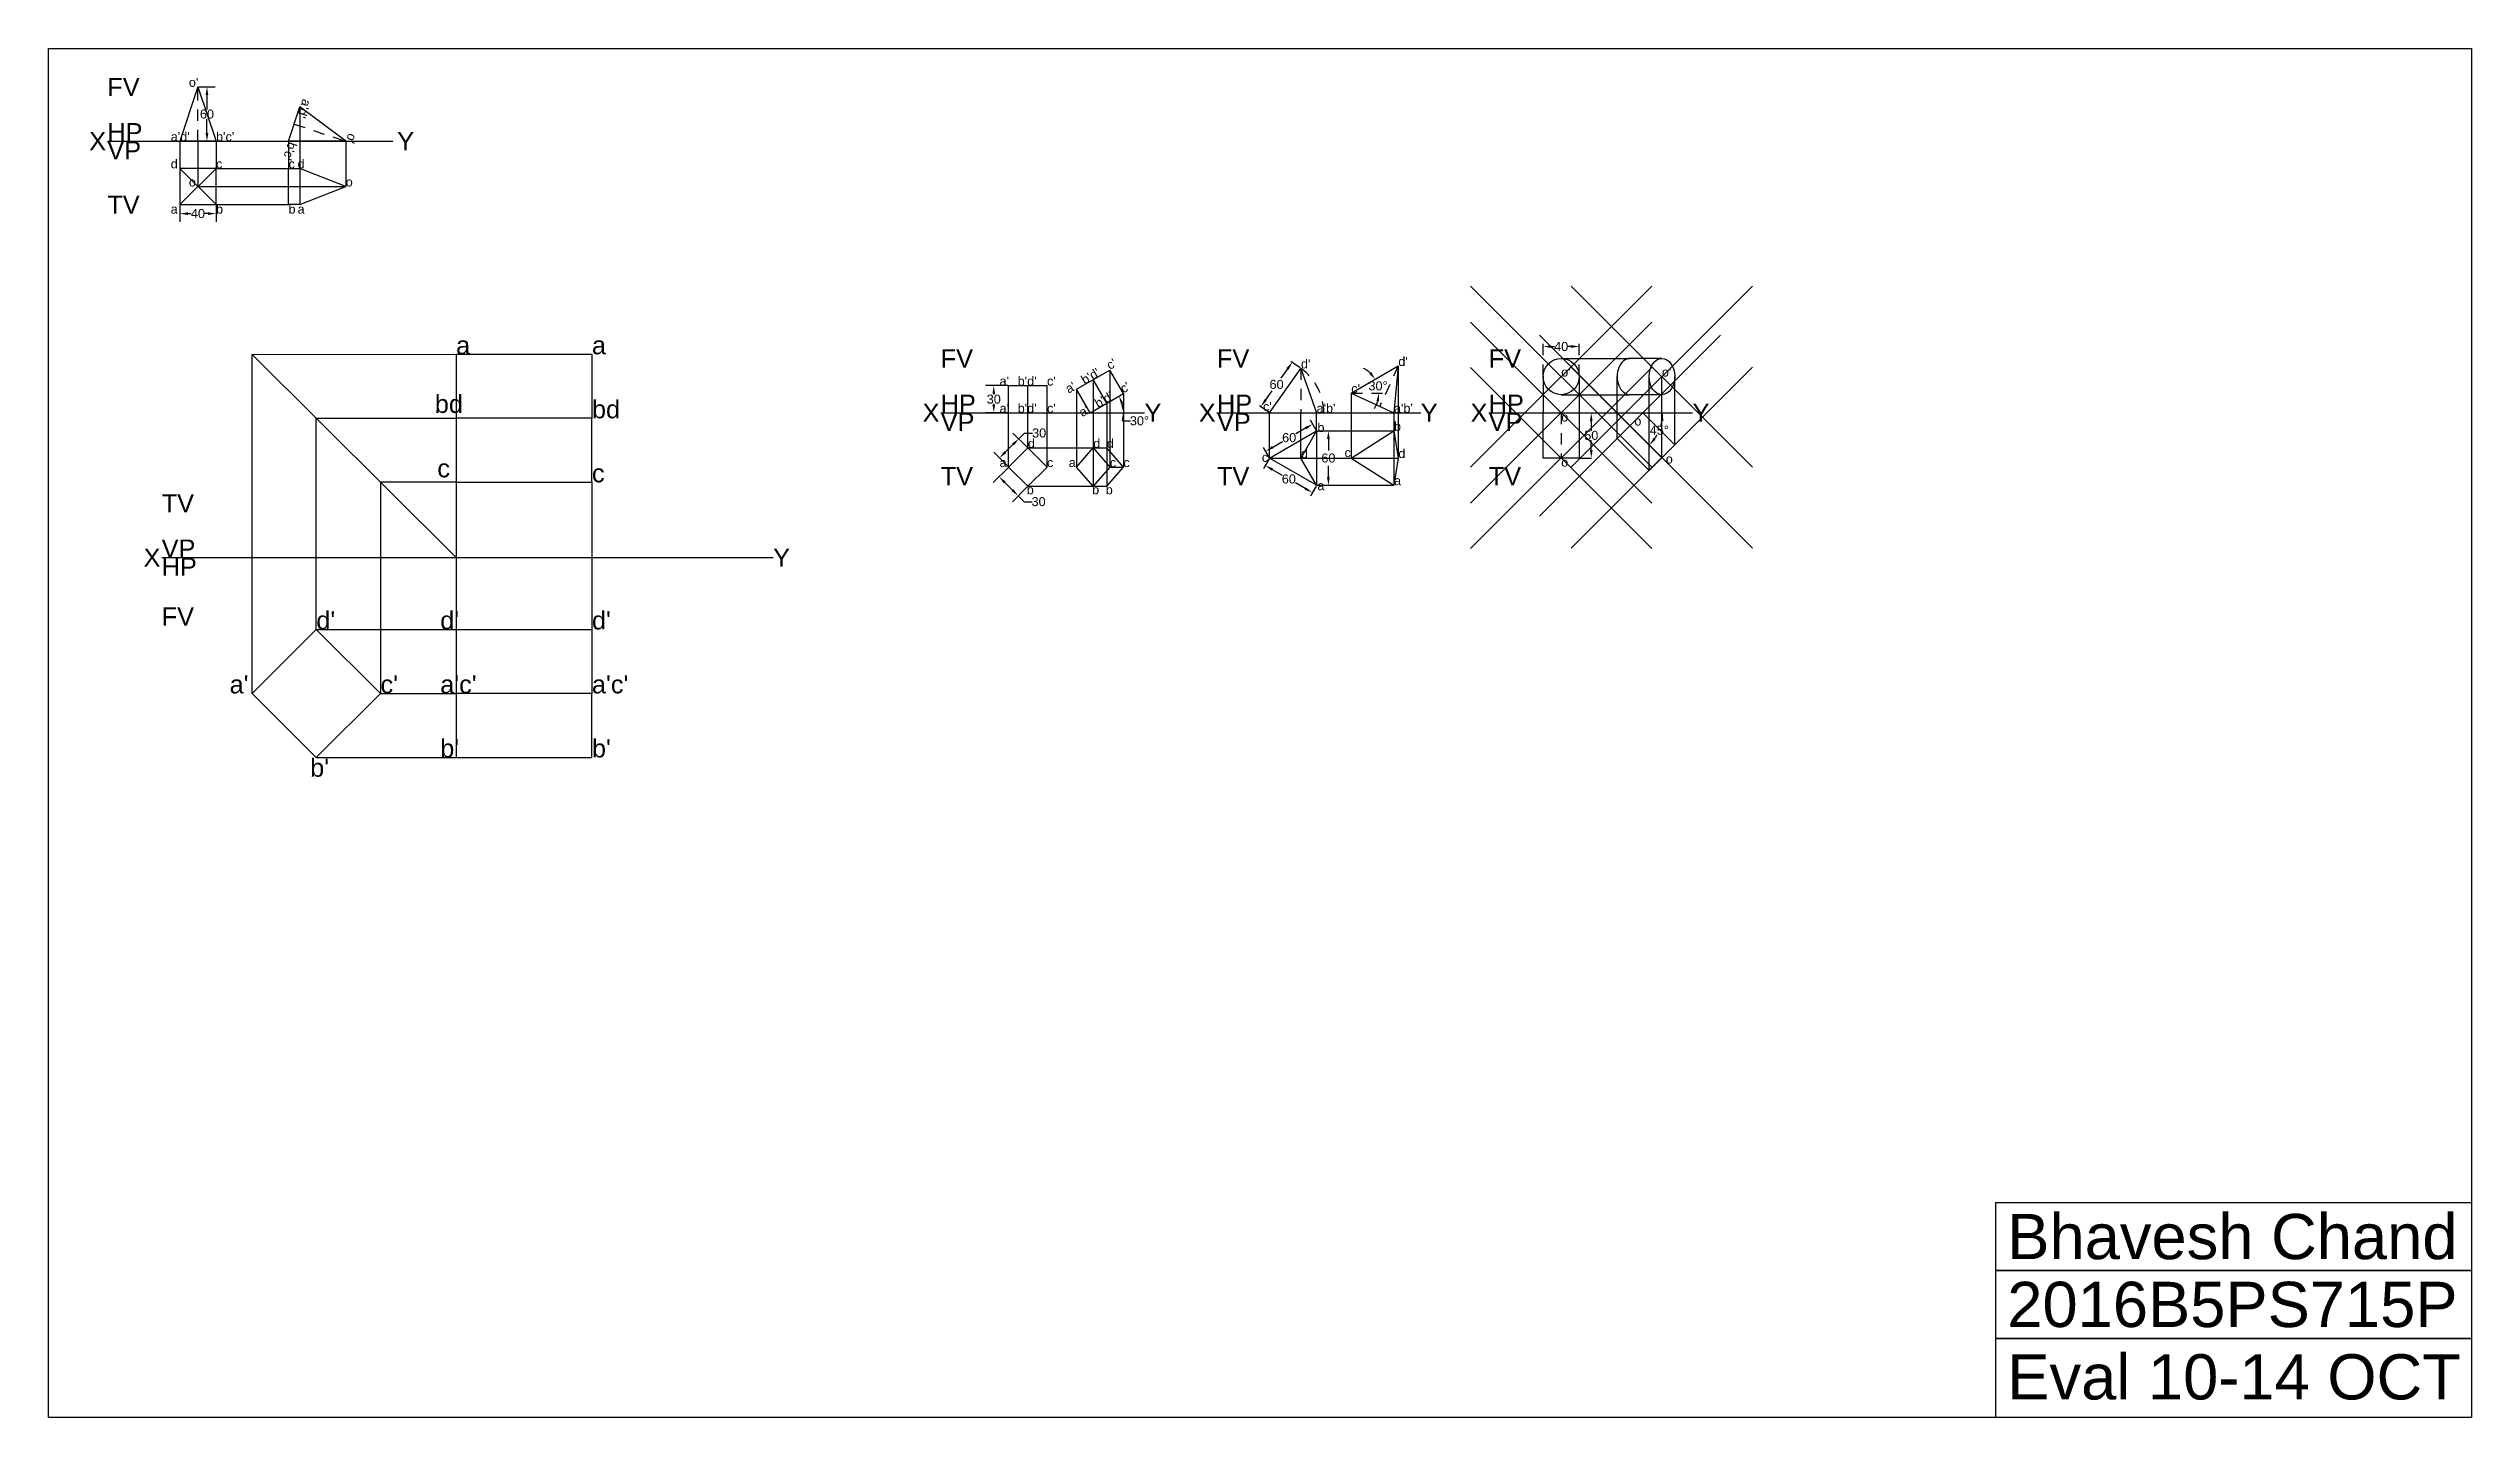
# Model space of a CAD drawing. Header units: inches. Extents: x -14 to 12.8, y -10.4 to 4.8.
import ezdxf

# ---------------------------------------------------------------- set-up
doc = ezdxf.new("R2010")
doc.units = ezdxf.units.IN
doc.header["$MEASUREMENT"] = 0
doc.header["$PDMODE"] = 3
doc.linetypes.add('HIDDEN2', pattern=[0.1875, 0.125, -0.0625])
doc.layers.add('PROJECTION', color=4, linetype='Continuous')
doc.styles.get("Standard").update_dxf_attribs({"font": 'arial.ttf'})
doc.dimstyles.new('Copy of Standard', dxfattribs={"dimtxt": 0.1, "dimasz": 0.09, "dimexe": 0.09, "dimexo": 0.01, "dimgap": 0, "dimtad": 0, "dimtih": 1, "dimtoh": 1, "dimdec": 0, "dimlfac": 100, "dimzin": 0, "dimdsep": 46, "dimtxsty": 'Standard', "dimcen": 0.09, "dimadec": 0, "dimazin": 0, "dimtfac": 1, "dimtdec": 0, "dimtofl": 0, "dimtmove": 0, "dimatfit": 3, "dimfxl": 1, "dimtolj": 1, "dimtzin": 0, "dimarcsym": 0})

# ---------------------------------------------------------------- blocks, each defined once
blk = doc.blocks.new('*D2')
at = {"color": 0, "lineweight": -2, "transparency": 16777216}
for p, q in [((-12.55, 3.015), (-12.55, 2.835)), ((-12.15, 3.015), (-12.15, 2.835)), ((-12.46, 2.925), (-12.423, 2.925)), ((-12.24, 2.925), (-12.277, 2.925))]:
    blk.add_line(p, q, dxfattribs=at)
at = {"color": 0, "transparency": 16777216}
for points in [[(-12.46, 2.94), (-12.46, 2.91), (-12.55, 2.925)], [(-12.24, 2.94), (-12.24, 2.91), (-12.15, 2.925)]]:
    blk.add_solid(points, dxfattribs=at)
at = {"layer": 'Defpoints', "color": 0, "transparency": 16777216}
for p in [(-12.55, 3.025), (-12.15, 3.025), (-12.15, 2.925)]:
    blk.add_point(p, dxfattribs=at)
at = {"color": 0, "transparency": 16777216, "insert": (-12.35, 2.925), "char_height": 0.1, "attachment_point": 5}
blk.add_mtext('\\A1;40', dxfattribs=at)
blk = doc.blocks.new('*D3')
at = {"color": 0, "lineweight": -2, "transparency": 16777216}
for p, q in [((-12.34, 4.325), (-12.16, 4.325)), ((-12.25, 4.235), (-12.25, 4.076)), ((-12.25, 3.815), (-12.25, 3.974)), ((-12.34, 3.725), (-12.16, 3.725))]:
    blk.add_line(p, q, dxfattribs=at)
at = {"color": 0, "transparency": 16777216}
for points in [[(-12.265, 4.235), (-12.235, 4.235), (-12.25, 4.325)], [(-12.265, 3.815), (-12.235, 3.815), (-12.25, 3.725)]]:
    blk.add_solid(points, dxfattribs=at)
at = {"layer": 'Defpoints', "color": 0, "transparency": 16777216}
for p in [(-12.35, 4.325), (-12.35, 3.725), (-12.25, 3.725)]:
    blk.add_point(p, dxfattribs=at)
at = {"color": 0, "transparency": 16777216, "insert": (-12.25, 4.025), "char_height": 0.1, "attachment_point": 5}
blk.add_mtext('\\A1;60', dxfattribs=at)
blk = doc.blocks.new('*D4')
at = {"color": 0, "lineweight": -2, "transparency": 16777216}
for p, q in [((-3.407, 0.132), (-3.564, 0.289)), ((-3.437, 0.289), (-3.352, 0.374)), ((-3.195, 0.344), (-3.352, 0.501)), ((-3.288, 0.438), (-3.225, 0.501)), ((-3.225, 0.501), (-3.135, 0.501))]:
    blk.add_line(p, q, dxfattribs=at)
at = {"color": 0, "transparency": 16777216}
for points in [[(-3.448, 0.3), (-3.426, 0.279), (-3.501, 0.226)], [(-3.363, 0.385), (-3.341, 0.363), (-3.288, 0.438)]]:
    blk.add_solid(points, dxfattribs=at)
at = {"layer": 'Defpoints', "color": 0, "transparency": 16777216}
for p in [(-3.288, 0.438), (-3.188, 0.337), (-3.4, 0.125)]:
    blk.add_point(p, dxfattribs=at)
at = {"color": 0, "transparency": 16777216, "insert": (-3.063, 0.501), "char_height": 0.1, "attachment_point": 5}
blk.add_mtext('\\A1;30', dxfattribs=at)
blk = doc.blocks.new('*D5')
at = {"color": 0, "lineweight": -2, "transparency": 16777216}
for p, q in [((-3.407, 0.118), (-3.57, -0.045)), ((-3.442, -0.045), (-3.357, -0.129)), ((-3.195, -0.094), (-3.357, -0.257)), ((-3.294, -0.193), (-3.23, -0.257)), ((-3.23, -0.257), (-3.14, -0.257))]:
    blk.add_line(p, q, dxfattribs=at)
at = {"color": 0, "transparency": 16777216}
for points in [[(-3.432, -0.034), (-3.453, -0.055), (-3.506, 0.019)], [(-3.347, -0.119), (-3.368, -0.14), (-3.294, -0.193)]]:
    blk.add_solid(points, dxfattribs=at)
at = {"layer": 'Defpoints', "color": 0, "transparency": 16777216}
for p in [(-3.4, 0.125), (-3.294, -0.193), (-3.188, -0.087)]:
    blk.add_point(p, dxfattribs=at)
at = {"color": 0, "transparency": 16777216, "insert": (-3.069, -0.257), "char_height": 0.1, "attachment_point": 5}
blk.add_mtext('\\A1;30', dxfattribs=at)
blk = doc.blocks.new('*D6')
at = {"color": 0, "lineweight": -2, "transparency": 16777216}
for p, q in [((-3.41, 1.025), (-3.654, 1.025)), ((-3.564, 0.935), (-3.564, 0.926)), ((-3.564, 0.815), (-3.564, 0.824)), ((-3.41, 0.725), (-3.654, 0.725))]:
    blk.add_line(p, q, dxfattribs=at)
at = {"color": 0, "transparency": 16777216}
for points in [[(-3.579, 0.935), (-3.549, 0.935), (-3.564, 1.025)], [(-3.579, 0.815), (-3.549, 0.815), (-3.564, 0.725)]]:
    blk.add_solid(points, dxfattribs=at)
at = {"layer": 'Defpoints', "color": 0, "transparency": 16777216}
for p in [(-3.4, 1.025), (-3.564, 0.725), (-3.4, 0.725)]:
    blk.add_point(p, dxfattribs=at)
at = {"color": 0, "transparency": 16777216, "insert": (-3.564, 0.875), "char_height": 0.1, "attachment_point": 5}
blk.add_mtext('\\A1;30', dxfattribs=at)
blk = doc.blocks.new('*D7')
at = {"color": 0, "lineweight": -2, "transparency": 16777216}
blk.add_line((-2.144, 0.636), (-2.054, 0.636), dxfattribs=at)
for start, end in [(14.0698, 15.9302), (345.9302, 0)]:
    blk.add_arc((-2.5, 0.725), 0.367, start, end, dxfattribs=at)
at = {"color": 0, "transparency": 16777216}
for points in [[(-2.16, 0.82), (-2.133, 0.832), (-2.182, 0.909)], [(-2.129, 0.816), (-2.158, 0.812), (-2.133, 0.725)]]:
    blk.add_solid(points, dxfattribs=at)
at = {"layer": 'Defpoints', "color": 0, "transparency": 16777216}
for p in [(-2.155, 0.851), (-2.133, 0.937), (-4.15, 0.725), (-2.5, 0.725), (-1.9, 0.725)]:
    blk.add_point(p, dxfattribs=at)
at = {"color": 0, "transparency": 16777216, "insert": (-1.956, 0.636), "char_height": 0.1, "attachment_point": 5}
blk.add_mtext('\\A1;30°', dxfattribs=at)
blk = doc.blocks.new('*D8')
at = {"color": 0, "linetype": 'HIDDEN2', "lineweight": -2, "transparency": 16777216}
for p, q in [((0.01, 0.525), (0.22, 0.525)), ((0.13, 0.435), (0.13, 0.276)), ((0.13, 0.015), (0.13, 0.174)), ((0.01, -0.075), (0.22, -0.075))]:
    blk.add_line(p, q, dxfattribs=at)
at = {"color": 0, "linetype": 'HIDDEN2', "transparency": 16777216}
for points in [[(0.115, 0.435), (0.145, 0.435), (0.13, 0.525)], [(0.115, 0.015), (0.145, 0.015), (0.13, -0.075)]]:
    blk.add_solid(points, dxfattribs=at)
at = {"layer": 'Defpoints', "color": 0, "linetype": 'HIDDEN2', "transparency": 16777216}
for p in [(0, 0.525), (0, -0.075), (0.13, -0.075)]:
    blk.add_point(p, dxfattribs=at)
at = {"color": 0, "linetype": 'HIDDEN2', "transparency": 16777216, "insert": (0.13, 0.225), "char_height": 0.1, "attachment_point": 5}
blk.add_mtext('\\A1;60', dxfattribs=at)
blk = doc.blocks.new('*D9')
at = {"color": 0, "linetype": 'HIDDEN2', "lineweight": -2, "transparency": 16777216}
for p, q in [((-0.525, 0.216), (-0.612, 0.065)), ((-0.489, 0.098), (-0.379, 0.034)), ((-0.125, -0.112), (-0.235, -0.048)), ((-0.005, -0.084), (-0.092, -0.235))]:
    blk.add_line(p, q, dxfattribs=at)
at = {"color": 0, "linetype": 'HIDDEN2', "transparency": 16777216}
for points in [[(-0.482, 0.111), (-0.497, 0.085), (-0.567, 0.143)], [(-0.118, -0.099), (-0.133, -0.125), (-0.047, -0.157)]]:
    blk.add_solid(points, dxfattribs=at)
at = {"layer": 'Defpoints', "color": 0, "linetype": 'HIDDEN2', "transparency": 16777216}
for p in [(-0.52, 0.225), (-0.047, -0.157), (0, -0.075)]:
    blk.add_point(p, dxfattribs=at)
at = {"color": 0, "linetype": 'HIDDEN2', "transparency": 16777216, "insert": (-0.307, -0.007), "char_height": 0.1, "attachment_point": 5}
blk.add_mtext('\\A1;60', dxfattribs=at)
blk = doc.blocks.new('*D10')
at = {"color": 0, "linetype": 'HIDDEN2', "lineweight": -2, "transparency": 16777216}
for p, q in [((-0.121, 0.555), (-0.231, 0.491)), ((-0.005, 0.534), (-0.088, 0.678)), ((-0.525, 0.234), (-0.608, 0.378)), ((-0.485, 0.345), (-0.375, 0.409))]:
    blk.add_line(p, q, dxfattribs=at)
at = {"color": 0, "linetype": 'HIDDEN2', "transparency": 16777216}
for points in [[(-0.129, 0.568), (-0.114, 0.542), (-0.043, 0.6)], [(-0.492, 0.358), (-0.477, 0.332), (-0.563, 0.3)]]:
    blk.add_solid(points, dxfattribs=at)
at = {"layer": 'Defpoints', "color": 0, "linetype": 'HIDDEN2', "transparency": 16777216}
for p in [(-0.043, 0.6), (0, 0.525), (-0.52, 0.225)]:
    blk.add_point(p, dxfattribs=at)
at = {"color": 0, "linetype": 'HIDDEN2', "transparency": 16777216, "insert": (-0.303, 0.45), "char_height": 0.1, "attachment_point": 5}
blk.add_mtext('\\A1;60', dxfattribs=at)
blk = doc.blocks.new('*D11')
at = {"color": 0, "linetype": 'HIDDEN2', "lineweight": -2, "transparency": 16777216}
for p, q in [((-0.321, 1.209), (-0.406, 1.089)), ((-0.181, 1.221), (-0.342, 1.334)), ((-0.528, 0.731), (-0.689, 0.845)), ((-0.563, 0.866), (-0.478, 0.986))]:
    blk.add_line(p, q, dxfattribs=at)
at = {"color": 0, "linetype": 'HIDDEN2', "transparency": 16777216}
for points in [[(-0.333, 1.218), (-0.308, 1.2), (-0.269, 1.282)], [(-0.575, 0.875), (-0.551, 0.857), (-0.615, 0.793)]]:
    blk.add_solid(points, dxfattribs=at)
at = {"layer": 'Defpoints', "color": 0, "linetype": 'HIDDEN2', "transparency": 16777216}
for p in [(-0.269, 1.282), (-0.173, 1.215), (-0.52, 0.725)]:
    blk.add_point(p, dxfattribs=at)
at = {"color": 0, "linetype": 'HIDDEN2', "transparency": 16777216, "insert": (-0.442, 1.038), "char_height": 0.1, "attachment_point": 5}
blk.add_mtext('\\A1;60', dxfattribs=at)
blk = doc.blocks.new('*D12')
at = {"color": 0, "linetype": 'HIDDEN2', "lineweight": -2, "transparency": 16777216}
for start, end in [(46.9218, 63.8436), (326.1564, 343.0782)]:
    blk.add_arc((0.382, 0.942), 0.306, start, end, dxfattribs=at)
at = {"color": 0, "linetype": 'HIDDEN2', "transparency": 16777216}
for points in [[(0.603, 1.175), (0.58, 1.156), (0.647, 1.095)], [(0.66, 0.856), (0.69, 0.851), (0.688, 0.942)]]:
    blk.add_solid(points, dxfattribs=at)
at = {"layer": 'Defpoints', "color": 0, "linetype": 'HIDDEN2', "transparency": 16777216}
for p in [(0.902, 1.242), (0.382, 0.942), (0.382, 0.942), (0.684, 0.996), (0.729, 0.942)]:
    blk.add_point(p, dxfattribs=at)
at = {"color": 0, "linetype": 'HIDDEN2', "transparency": 16777216, "insert": (0.678, 1.022), "char_height": 0.1, "attachment_point": 5}
blk.add_mtext('\\A1;30°', dxfattribs=at)
blk = doc.blocks.new('*D14')
at = {"color": 0, "linetype": 'HIDDEN2', "lineweight": -2, "transparency": 16777216}
for start, end in [(343.6338, 349.7539), (325.2461, 331.0797)]:
    blk.add_arc((3.317, 0.725), 0.504, start, end, dxfattribs=at)
at = {"color": 0, "linetype": 'HIDDEN2', "transparency": 16777216}
for points in [[(3.798, 0.637), (3.828, 0.634), (3.821, 0.725)], [(3.743, 0.428), (3.72, 0.447), (3.674, 0.369)]]:
    blk.add_solid(points, dxfattribs=at)
at = {"layer": 'Defpoints', "color": 0, "linetype": 'HIDDEN2', "transparency": 16777216}
for p in [(1.9, 0.725), (3.459, 0.584), (4.15, 0.725), (3.754, 0.473), (3.812, 0.23)]:
    blk.add_point(p, dxfattribs=at)
at = {"color": 0, "linetype": 'HIDDEN2', "transparency": 16777216, "insert": (3.783, 0.532), "char_height": 0.1, "attachment_point": 5}
blk.add_mtext('\\A1;45°', dxfattribs=at)
blk = doc.blocks.new('*D15')
at = {"color": 0, "linetype": 'HIDDEN2', "lineweight": -2, "transparency": 16777216}
for p, q in [((2.5, 1.135), (2.5, 1.547)), ((2.59, 1.457), (2.627, 1.457)), ((2.81, 1.457), (2.773, 1.457)), ((2.9, 1.135), (2.9, 1.547))]:
    blk.add_line(p, q, dxfattribs=at)
at = {"color": 0, "linetype": 'HIDDEN2', "transparency": 16777216}
for points in [[(2.59, 1.472), (2.59, 1.442), (2.5, 1.457)], [(2.81, 1.472), (2.81, 1.442), (2.9, 1.457)]]:
    blk.add_solid(points, dxfattribs=at)
at = {"layer": 'Defpoints', "color": 0, "linetype": 'HIDDEN2', "transparency": 16777216}
for p in [(2.9, 1.457), (2.5, 1.125), (2.9, 1.125)]:
    blk.add_point(p, dxfattribs=at)
at = {"color": 0, "linetype": 'HIDDEN2', "transparency": 16777216, "insert": (2.7, 1.457), "char_height": 0.1, "attachment_point": 5}
blk.add_mtext('\\A1;40', dxfattribs=at)
blk = doc.blocks.new('*D16')
at = {"color": 0, "linetype": 'HIDDEN2', "lineweight": -2, "transparency": 16777216}
for p, q in [((2.91, 0.725), (3.122, 0.725)), ((3.032, 0.635), (3.032, 0.526)), ((3.032, 0.315), (3.032, 0.424)), ((2.91, 0.225), (3.122, 0.225))]:
    blk.add_line(p, q, dxfattribs=at)
at = {"color": 0, "linetype": 'HIDDEN2', "transparency": 16777216}
for points in [[(3.017, 0.635), (3.047, 0.635), (3.032, 0.725)], [(3.017, 0.315), (3.047, 0.315), (3.032, 0.225)]]:
    blk.add_solid(points, dxfattribs=at)
at = {"layer": 'Defpoints', "color": 0, "linetype": 'HIDDEN2', "transparency": 16777216}
for p in [(2.9, 0.725), (2.9, 0.225), (3.032, 0.225)]:
    blk.add_point(p, dxfattribs=at)
at = {"color": 0, "linetype": 'HIDDEN2', "transparency": 16777216, "insert": (3.032, 0.475), "char_height": 0.1, "attachment_point": 5}
blk.add_mtext('\\A1;50', dxfattribs=at)

msp = doc.modelspace()

# ---------------------------------------------------------------- linework, layer by layer
for p, q in [((-12.35, 4.325), (-12.55, 3.725)), ((-12.35, 4.325), (-12.15, 3.725)), ((-11.35, 3.725), (-11.224, 4.104)), ((-10.718, 3.725), (-11.224, 4.104)), ((-13.35, 3.725), (-10.2, 3.725)), ((-12.15, 3.725), (-12.55, 3.725)), ((-10.718, 3.725), (-11.35, 3.725)), ((-12.55, 3.425), (-12.55, 3.025)), ((-12.15, 3.425), (-12.55, 3.425)), ((-12.55, 3.425), (-12.15, 3.025)), ((-12.55, 3.025), (-12.15, 3.425)), ((-12.15, 3.025), (-12.15, 3.425)), ((-11.35, 3.025), (-11.35, 3.425)), ((-11.35, 3.425), (-11.224, 3.425)), ((-11.224, 3.425), (-11.224, 3.025)), ((-10.718, 3.225), (-11.224, 3.425)), ((-11.224, 3.025), (-10.718, 3.225)), ((-12.55, 3.025), (-12.15, 3.025)), ((-11.224, 3.025), (-11.35, 3.025)), ((-9.5, 1.371), (-9.5, 0.664)), ((-9.5, 1.371), (-8, 1.371)), ((-8, 1.371), (-8, 0.664)), ((-2.65, 0.985), (-2.283, 1.197)), ((-2.316, 0.831), (-2.466, 1.091)), ((-2.133, 0.937), (-2.283, 1.197)), ((-0.52, 0.725), (-0.173, 1.215)), ((-0.173, 1.215), (0, 0.725)), ((0.382, 0.942), (0.902, 1.242)), ((0.902, 1.242), (0.854, 0.725)), ((3.812, 1.325), (3.459, 1.325)), ((-3.4, 0.725), (-3.4, 1.025)), ((-3.4, 1.025), (-2.976, 1.025)), ((-3.188, 0.725), (-3.188, 1.025)), ((-2.976, 0.725), (-2.976, 1.025)), ((-2.5, 0.725), (-2.65, 0.985)), ((-2.5, 0.725), (-2.133, 0.937)), ((-2.5, 0.725), (-2.133, 0.937)), ((0.382, 0.942), (0.854, 0.725)), ((3.812, 0.925), (3.459, 0.925)), ((-9.5, 0.664), (-9.5, -0.043)), ((-8, 0.664), (-9.5, 0.664)), ((-8, -0.043), (-8, 0.664)), ((-4.15, 0.725), (-1.9, 0.725)), ((-3.4, 0.725), (-2.976, 0.725)), ((-3.4, 0.725), (-2.976, 0.725)), ((-1.1, 0.725), (1.15, 0.725)), ((-0.52, 0.725), (0.08, 0.725)), ((-0.46, 0.725), (-0.2, 0.725)), ((1.9, 0.725), (4.15, 0.725)), ((2.5, 0.725), (2.9, 0.725)), ((2.5, 0.225), (2.5, 0.725)), ((2.9, 0.725), (2.9, 0.225)), ((3.317, 0.442), (3.6, 0.725)), ((3.6, 0.725), (3.954, 0.371)), ((-3.4, 0.125), (-3.188, 0.337)), ((-3.188, 0.337), (-2.976, 0.125)), ((-2.65, 0.125), (-2.466, 0.337)), ((-2.466, 0.337), (-2.283, 0.125)), ((-2.466, 0.337), (-2.316, 0.337)), ((-2.133, 0.125), (-2.316, 0.337)), ((0, 0.525), (-0.173, 0.225)), ((0.382, 0.225), (0.854, 0.525)), ((0.854, 0.525), (0.902, 0.225)), ((3.671, 0.089), (3.317, 0.442)), ((3.954, 0.371), (3.671, 0.089)), ((-3.188, -0.087), (-3.4, 0.125)), ((-2.976, 0.125), (-3.188, -0.087)), ((-2.466, -0.087), (-2.65, 0.125)), ((-2.283, 0.125), (-2.466, -0.087)), ((-2.316, -0.087), (-2.133, 0.125)), ((-2.283, 0.125), (-2.133, 0.125)), ((-0.52, 0.225), (-0.173, 0.225)), ((0, -0.075), (-0.173, 0.225)), ((0.382, 0.225), (0.854, -0.075)), ((0.382, 0.225), (0.902, 0.225)), ((0.902, 0.225), (0.854, -0.075)), ((2.9, 0.225), (2.5, 0.225)), ((-9.5, -0.043), (-8, -0.043)), ((-2.466, -0.087), (-2.316, -0.087)), ((-12.75, -0.875), (-6, -0.875)), ((-11.75, -2.375), (-11.043, -1.668)), ((-11.043, -1.668), (-10.336, -2.375)), ((-9.5, -1.668), (-9.5, -2.375)), ((-9.5, -1.668), (-8, -1.668)), ((-8, -1.668), (-8, -2.375)), ((-11.043, -3.082), (-11.75, -2.375)), ((-10.336, -2.375), (-11.043, -3.082)), ((-9.5, -2.375), (-9.5, -3.082)), ((-8, -2.375), (-9.5, -2.375)), ((-8, -3.082), (-8, -2.375)), ((-9.5, -3.082), (-8, -3.082))]:
    msp.add_line(p, q)
at = {"linetype": 'HIDDEN2'}
for p, q in [((-12.35, 3.725), (-12.35, 4.325)), ((-11.287, 3.915), (-10.718, 3.725)), ((-0.173, 1.215), (-0.173, 0.72)), ((0.902, 1.242), (0.697, 0.797)), ((0.382, 0.942), (0.729, 0.942)), ((2.7, 0.725), (2.7, 0.225)), ((3.459, 0.584), (3.812, 0.23))]:
    msp.add_line(p, q, dxfattribs=at)
for points in [[(-14, 4.75), (12.75, 4.75), (12.75, -10.375), (-14, -10.375)], [(0, 0.525), (0, -0.075), (-0.52, 0.225)], [(12.75, -8.75), (7.5, -8.75), (7.5, -8), (12.75, -8)], [(12.75, -9.5), (7.5, -9.5), (7.5, -8.75), (12.75, -8.75)], [(12.75, -10.375), (7.5, -10.375), (7.5, -9.5), (12.75, -9.5)]]:
    msp.add_lwpolyline(points, close=True)
msp.add_circle((2.7, 1.125), 0.2)
msp.add_arc((-0.52, 0.725), 0.6, 0, 54.7356, dxfattribs=at)
msp.add_ellipse((3.459, 1.125), major_axis=(0, 0.2), ratio=0.707107, start_param=0, end_param=3.141593)
msp.add_ellipse((3.812, 1.125), major_axis=(0, 0.2), ratio=0.707107)
for p in [(2.7, 1.125), (3.812, 1.125), (2.7, 0.725), (3.459, 0.584), (2.7, 0.225), (3.812, 0.23)]:
    msp.add_point(p)
at = {"layer": 'PROJECTION'}
for p, q in [((-11.224, 4.104), (-11.224, 3.425)), ((-12.55, 3.725), (-12.55, 3.425)), ((-12.35, 3.725), (-12.35, 3.225)), ((-12.15, 3.725), (-12.15, 3.425)), ((-11.35, 3.725), (-11.35, 3.425)), ((-10.718, 3.725), (-10.718, 3.225)), ((-12.35, 3.225), (-10.718, 3.225)), ((-12.15, 3.425), (-11.35, 3.425)), ((-12.15, 3.025), (-11.35, 3.025)), ((-11.75, 1.369), (-9.5, 1.371)), ((-9.5, -0.875), (-11.75, 1.369)), ((-11.75, -2.375), (-11.75, 1.369)), ((-2.466, 1.091), (-2.466, 0.325)), ((-2.283, 1.197), (-2.283, 0.125)), ((0.902, 1.242), (0.902, 0.225)), ((2.5, 1.125), (2.5, 0.725)), ((2.7, 1.325), (3.459, 1.325)), ((2.9, 1.125), (2.9, 0.725)), ((3.317, 0.442), (3.317, 1.125)), ((3.671, 0.089), (3.671, 1.125)), ((3.812, 0.23), (3.812, 1.125)), ((3.954, 0.371), (3.954, 1.125)), ((-2.65, 0.985), (-2.65, 0.125)), ((-2.316, 0.831), (-2.316, 0.325)), ((-2.133, 0.937), (-2.133, 0.125)), ((0.382, 0.942), (0.382, 0.225)), ((2.7, 0.925), (3.459, 0.925)), ((-11.043, -1.668), (-11.043, 0.664)), ((-11.043, 0.664), (-9.5, 0.664)), ((-3.4, 0.125), (-3.4, 0.725)), ((-3.188, 0.337), (-3.188, 0.725)), ((-2.976, 0.125), (-2.976, 0.725)), ((-0.52, 0.225), (-0.52, 0.725)), ((-0.173, 0.225), (-0.173, 0.725)), ((0, 0.525), (0, 0.725)), ((0.854, 0.725), (0.854, 0.525)), ((-3.188, 0.337), (-2.466, 0.337)), ((-2.466, 0.325), (-2.466, -0.087)), ((-2.316, 0.325), (-2.316, -0.087)), ((0, 0.525), (0.854, 0.525)), ((0.854, 0.525), (0.854, -0.075)), ((-0.173, 0.225), (0.382, 0.225)), ((-9.5, -0.043), (-10.334, -0.043)), ((-10.334, -0.043), (-10.334, -2.375)), ((-9.5, -0.043), (-9.5, -1.668)), ((-8, -0.043), (-8, -1.668)), ((-3.188, -0.087), (-2.466, -0.087)), ((0, -0.075), (0.854, -0.075)), ((-11.043, -1.668), (-9.5, -1.668)), ((-10.336, -2.375), (-9.5, -2.375)), ((-11.043, -3.082), (-9.5, -3.082))]:
    msp.add_line(p, q, dxfattribs=at)

# ---------------------------------------------------------------- texts
for s, height, p in [('FV', 0.2, (-13.35, 4.225)), ("o'", 0.1, (-12.45, 4.325)), ('X', 0.2, (-13.55, 3.625)), ('HP', 0.2, (-13.35, 3.725)), ("a'd'", 0.1, (-12.65, 3.725)), ("b'c'", 0.1, (-12.15, 3.725)), ('Y', 0.2, (-10.15, 3.625)), ('VP', 0.2, (-13.35, 3.525)), ('d', 0.1, (-12.65, 3.425)), ('d', 0.1, (-12.65, 3.425)), ('c', 0.1, (-12.15, 3.425)), ('c', 0.1, (-11.35, 3.425)), ('d', 0.1, (-11.25, 3.425)), ('o', 0.1, (-12.45, 3.225)), ('o', 0.1, (-10.718, 3.225)), ('TV', 0.2, (-13.35, 2.925)), ('a', 0.1, (-12.65, 2.925)), ('a', 0.1, (-12.65, 2.925)), ('b', 0.1, (-12.15, 2.925)), ('b', 0.1, (-11.35, 2.925)), ('a', 0.1, (-11.25, 2.925)), ('a', 0.2, (-9.5, 1.371)), ('a', 0.2, (-8, 1.371)), ('FV', 0.2, (-4.15, 1.225)), ('FV', 0.2, (-1.1, 1.225)), ("d'", 0.1, (0.902, 1.242)), ('FV', 0.2, (1.9, 1.225)), ("a'", 0.1, (-3.5, 1.025)), ("b'd'", 0.1, (-3.3, 1.025)), ("c'", 0.1, (-2.976, 1.025)), ("d'", 0.1, (-0.173, 1.215)), ("o'", 0.1, (2.7, 1.125)), ("o'", 0.1, (3.812, 1.125)), ('bd', 0.2, (-9.735, 0.723)), ('bd', 0.2, (-8, 0.664)), ('X', 0.2, (-4.35, 0.625)), ('HP', 0.2, (-4.15, 0.725)), ("a'", 0.1, (-3.5, 0.725)), ("b'd'", 0.1, (-3.3, 0.725)), ("c'", 0.1, (-2.976, 0.725)), ('Y', 0.2, (-1.9, 0.625)), ('X', 0.2, (-1.3, 0.625)), ('HP', 0.2, (-1.1, 0.725)), ("c'", 0.1, (-0.592, 0.744)), ("a'b'", 0.1, (0, 0.725)), ("c'", 0.1, (0.382, 0.942)), ("a'b'", 0.1, (0.854, 0.725)), ('Y', 0.2, (1.15, 0.625)), ('X', 0.2, (1.7, 0.625)), ('HP', 0.2, (1.9, 0.725)), ('Y', 0.2, (4.15, 0.625)), ('VP', 0.2, (-4.15, 0.525)), ('VP', 0.2, (-1.1, 0.525)), ('b', 0.1, (0.009, 0.512)), ('b', 0.1, (0.854, 0.525)), ('VP', 0.2, (1.9, 0.525)), ('o', 0.1, (2.7, 0.628)), ('o', 0.1, (3.508, 0.584)), ('d', 0.1, (-3.188, 0.337)), ('d', 0.1, (-2.466, 0.337)), ('d', 0.1, (-2.316, 0.337)), ('d', 0.1, (-0.173, 0.225)), ('c', 0.1, (0.308, 0.235)), ('d', 0.1, (0.902, 0.225)), ('c', 0.2, (-9.707, 0.012)), ('c', 0.2, (-8, -0.043)), ('TV', 0.2, (-4.15, -0.075)), ('a', 0.1, (-3.5, 0.125)), ('c', 0.1, (-2.976, 0.125)), ('a', 0.1, (-2.737, 0.125)), ('c', 0.1, (-2.283, 0.125)), ('c', 0.1, (-2.133, 0.125)), ('TV', 0.2, (-1.1, -0.075)), ('c', 0.1, (-0.605, 0.183)), ('a', 0.1, (0.854, -0.075)), ('TV', 0.2, (1.9, -0.075)), ('o', 0.1, (2.7, 0.129)), ('o', 0.1, (3.855, 0.165)), ('TV', 0.2, (-12.75, -0.375)), ('b', 0.1, (-3.2, -0.175)), ('b', 0.1, (-2.478, -0.175)), ('b', 0.1, (-2.328, -0.175)), ('a', 0.1, (0.009, -0.13)), ('X', 0.2, (-12.95, -0.975)), ('VP', 0.2, (-12.75, -0.875)), ('Y', 0.2, (-6, -0.975)), ('HP', 0.2, (-12.75, -1.075)), ('FV', 0.2, (-12.75, -1.625)), ("d'", 0.2, (-11.043, -1.668)), ("d'", 0.2, (-9.675, -1.668)), ("d'", 0.2, (-8, -1.668)), ("a'", 0.2, (-12, -2.375)), ("c'", 0.2, (-10.334, -2.375)), ("a'c'", 0.2, (-9.675, -2.375)), ("a'c'", 0.2, (-8, -2.375)), ("b'", 0.2, (-9.675, -3.082)), ("b'", 0.2, (-8, -3.082)), ("b'", 0.2, (-11.111, -3.296)), ('Bhavesh Chand', 0.5, (7.625, -8.625)), ('2016B5PS715P', 0.5, (7.625, -9.375)), ('Eval 10-14 OCT', 0.5, (7.625, -10.175))]:
    msp.add_text(s, height=height).set_placement(p)
for s, rotation, p in [("a'd'", 251.5651, (-11.192, 4.199)), ("o'", 251.5651, (-10.686, 3.82)), ("b'c'", 251.5651, (-11.35, 3.725)), ("a'", 30, (-2.737, 0.935)), ("b'd'", 30, (-2.563, 1.035)), ("c'", 30, (-2.283, 1.197)), ("a'", 30, (-2.587, 0.675)), ("b'd'", 30, (-2.413, 0.775)), ("c'", 30, (-2.133, 0.937))]:
    msp.add_text(s, height=0.1, rotation=rotation).set_placement(p)

# ---------------------------------------------------------------- dimensions: what is measured, and where the dimension line sits
for base, p1, p2, picture, middle in [((-12.25, 3.725), (-12.35, 4.325), (-12.35, 3.725), '*D3', (-12.25, 4.025)), ((-3.564, 0.725), (-3.4, 1.025), (-3.4, 0.725), '*D6', (-3.564, 0.875))]:
    dim = msp.add_linear_dim(base=base, p1=p1, p2=p2, angle=90, dimstyle='Copy of Standard')
    dim.commit()
    dim.dimension.update_dxf_attribs({"geometry": picture, "text_midpoint": middle})
dim = msp.add_linear_dim(base=(-12.15, 2.925), p1=(-12.55, 3.025), p2=(-12.15, 3.025), dimstyle='Copy of Standard')
dim.commit()
dim.dimension.update_dxf_attribs({"geometry": '*D2', "text_midpoint": (-12.35, 2.925), "dimtype": 160})
at = {"linetype": 'HIDDEN2'}
dim = msp.add_linear_dim(base=(2.9, 1.457), p1=(2.5, 1.125), p2=(2.9, 1.125), dimstyle='Copy of Standard', dxfattribs=at)
dim.commit()
dim.dimension.update_dxf_attribs({"geometry": '*D15', "text_midpoint": (2.7, 1.457)})
for p1, p2, distance, picture, middle in [((-0.52, 0.725), (-0.173, 1.215), 0.117, '*D11', (-0.442, 1.038)), ((-0.52, 0.225), (0, 0.525), 0.087, '*D10', (-0.303, 0.45)), ((0, 0.525), (0, -0.075), 0.13, '*D8', (0.13, 0.225)), ((-0.52, 0.225), (0, -0.075), -0.095, '*D9', (-0.307, -0.007))]:
    dim = msp.add_aligned_dim(p1=p1, p2=p2, distance=distance, dimstyle='Copy of Standard', dxfattribs=at)
    dim.commit()
    dim.dimension.update_dxf_attribs({"geometry": picture, "text_midpoint": middle})
for base, line1, line2, picture, middle in [((0.684, 0.996), ((0.382, 0.942), (0.902, 1.242)), ((0.382, 0.942), (0.729, 0.942)), '*D12', (0.678, 1.022)), ((3.754, 0.473), ((3.459, 0.584), (3.812, 0.23)), ((1.9, 0.725), (4.15, 0.725)), '*D14', (3.783, 0.532))]:
    dim = msp.add_angular_dim_2l(base=base, line1=line1, line2=line2, dimstyle='Copy of Standard', dxfattribs=at)
    dim.commit()
    dim.dimension.update_dxf_attribs({"geometry": picture, "text_midpoint": middle})
dim = msp.add_angular_dim_2l(base=(-2.155, 0.851), line1=((-4.15, 0.725), (-1.9, 0.725)), line2=((-2.5, 0.725), (-2.133, 0.937)), dimstyle='Copy of Standard')
dim.commit()
dim.dimension.update_dxf_attribs({"geometry": '*D7', "text_midpoint": (-1.956, 0.636)})
for p2, distance, picture, middle in [((-3.188, 0.337), 0.142, '*D4', (-3.063, 0.501)), ((-3.188, -0.087), -0.15, '*D5', (-3.069, -0.257))]:
    dim = msp.add_aligned_dim(p1=(-3.4, 0.125), p2=p2, distance=distance, dimstyle='Copy of Standard')
    dim.commit()
    dim.dimension.update_dxf_attribs({"geometry": picture, "text_midpoint": middle})
dim = msp.add_linear_dim(base=(3.032, 0.225), p1=(2.9, 0.725), p2=(2.9, 0.225), angle=90, dimstyle='Copy of Standard', dxfattribs=at)
dim.commit()
dim.dimension.update_dxf_attribs({"geometry": '*D16', "text_midpoint": (3.032, 0.475)})

doc.saveas('drawing.dxf')
